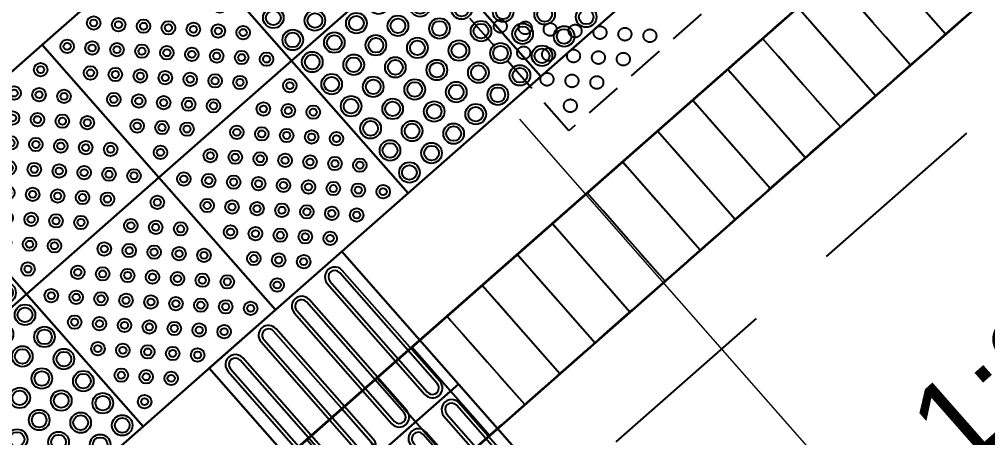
# Model space of a CAD drawing. Header units: millimetres. Extents: x 832728086 to 834530684, y 817551485 to 818349469.
# Drawn here: x 834329879 to 834331524, y 818003998 to 818004709 of the extents above; entities that cross this region are included whole.
import ezdxf

# ---------------------------------------------------------------- set-up
doc = ezdxf.new("R2010")
doc.units = ezdxf.units.MM
doc.header["$LTSCALE"] = 100
doc.linetypes.add('Hidden', pattern=[9.525, 6.35, -3.175])
for name, color, linetype in [('+C-160', 160, 'Hidden'), ('000-Tactile-l', 8, 'Continuous'), ('A-COLS', 3, 'Continuous'), ('DLN370__', 7, 'Continuous'), ('STEEL', 6, 'Continuous')]:
    doc.layers.add(name, color=color, linetype=linetype)
doc.layers.add('000-helpline', color=30, linetype='Continuous', lineweight=30, plot=False)
doc.layers.add('I-WALL', color=7, linetype='Continuous', lineweight=9)
doc.styles.get("Standard").update_dxf_attribs({"font": 'swiss.ttf'})

# ---------------------------------------------------------------- blocks, each defined once
blk = doc.blocks.new('tactile')
at = {"layer": '000-Tactile-l', "ltscale": 5e-05}
for radius, start, end in [(19.341, 262.79867, 352.51302), (19.516, 262.78632, 352.52562), (19.691, 262.7741, 352.53808)]:
    blk.add_arc((834323.3284, 818015.5097), radius, start, end, dxfattribs=at)
blk = doc.blocks.new('persional tile')
at = {"layer": '000-helpline', "ltscale": 0.015, "elevation": -0.3}
blk.add_lwpolyline([(834329552.2, 818004210.3), (834329777.4, 818004408.5), (834329975.6, 818004183.3), (834329750.4, 818003985.1)], close=True, dxfattribs=at)
at = {"layer": '000-Tactile-l', "ltscale": 0.015}
for centre, radius in [((834329774.7, 818004366.2, -0.3), 11.5), ((834329774.7, 818004366.2, -0.3), 6), ((834329729.6, 818004326.5, -0.3), 11.5), ((834329729.6, 818004326.5, -0.3), 6), ((834329772, 818004323.8, -0.3), 11.5), ((834329772, 818004323.8, -0.3), 6), ((834329814.3, 818004321.1, -0.3), 11.5), ((834329814.3, 818004321.1, -0.3), 6), ((834329684.6, 818004286.9, -0.3), 11.5), ((834329684.6, 818004286.9, -0.3), 6), ((834329726.9, 818004284.2, -0.3), 11.5), ((834329726.9, 818004284.2, -0.3), 6), ((834329769.3, 818004281.5, -0.3), 11.5), ((834329811.6, 818004278.8, -0.3), 11.5), ((834329769.3, 818004281.5, -0.3), 6), ((834329811.6, 818004278.8, -0.3), 6), ((834329854, 818004276.1, -0.3), 11.5), ((834329854, 818004276.1, -0.3), 6), ((834329639.6, 818004247.3, -0.3), 11.5), ((834329681.9, 818004244.6, -0.3), 11.5), ((834329639.6, 818004247.3, -0.3), 6), ((834329681.9, 818004244.6, -0.3), 6), ((834329724.2, 818004241.9, -0.3), 11.5), ((834329724.2, 818004241.9, -0.3), 6), ((834329766.6, 818004239.2, -0.3), 11.5), ((834329766.6, 818004239.2, -0.3), 6), ((834329808.9, 818004236.5, -0.3), 11.5), ((834329808.9, 818004236.5, -0.3), 6), ((834329851.3, 818004233.8, -0.3), 11.5), ((834329851.3, 818004233.8, -0.3), 6), ((834329893.6, 818004231.1, -0.3), 11.5), ((834329893.6, 818004231.1, -0.3), 6), ((834329594.5, 818004207.6, -0.3), 11.5), ((834329594.5, 818004207.6, -0.3), 6), ((834329636.9, 818004204.9, -0.3), 11.5), ((834329636.9, 818004204.9, -0.3), 6), ((834329679.2, 818004202.2, -0.3), 11.5), ((834329679.2, 818004202.2, -0.3), 6), ((834329721.5, 818004199.5, -0.3), 11.5), ((834329763.9, 818004196.8, -0.3), 11.5), ((834329721.5, 818004199.5, -0.3), 6), ((834329763.9, 818004196.8, -0.3), 6), ((834329806.2, 818004194.1, -0.3), 11.5), ((834329806.2, 818004194.1, -0.3), 6), ((834329848.6, 818004191.4, -0.3), 11.5), ((834329848.6, 818004191.4, -0.3), 6), ((834329890.9, 818004188.7, -0.3), 11.5), ((834329890.9, 818004188.7, -0.3), 6), ((834329933.2, 818004186, -0.3), 11.5), ((834329933.2, 818004186, -0.3), 6), ((834329634.2, 818004162.6, -0.3), 11.5), ((834329634.2, 818004162.6, -0.3), 6), ((834329676.5, 818004159.9, -0.3), 11.5), ((834329676.5, 818004159.9, -0.3), 6), ((834329718.8, 818004157.2, -0.3), 11.5), ((834329718.8, 818004157.2, -0.3), 6), ((834329761.2, 818004154.5, -0.3), 11.5), ((834329761.2, 818004154.5, -0.3), 6), ((834329803.5, 818004151.8, -0.3), 11.5), ((834329803.5, 818004151.8, -0.3), 6), ((834329845.9, 818004149.1, -0.3), 11.5), ((834329888.2, 818004146.4, -0.3), 11.5), ((834329845.9, 818004149.1, -0.3), 6), ((834329888.2, 818004146.4, -0.3), 6), ((834329673.8, 818004117.5, -0.3), 11.5), ((834329716.1, 818004114.8, -0.3), 11.5), ((834329673.8, 818004117.5, -0.3), 6), ((834329716.1, 818004114.8, -0.3), 6), ((834329758.5, 818004112.1, -0.3), 11.5), ((834329758.5, 818004112.1, -0.3), 6), ((834329800.8, 818004109.4, -0.3), 11.5), ((834329800.8, 818004109.4, -0.3), 6), ((834329843.2, 818004106.7, -0.3), 11.5), ((834329843.2, 818004106.7, -0.3), 6), ((834329713.4, 818004072.5, -0.3), 11.5), ((834329713.4, 818004072.5, -0.3), 6), ((834329755.8, 818004069.8, -0.3), 11.5), ((834329755.8, 818004069.8, -0.3), 6), ((834329798.1, 818004067.1, -0.3), 11.5), ((834329798.1, 818004067.1, -0.3), 6), ((834329753.1, 818004027.5, -0.3), 11.5), ((834329753.1, 818004027.5, -0.3), 6)]:
    blk.add_circle(centre, radius, dxfattribs=at)
blk = doc.blocks.new('hazard warning tactile')
at = {"layer": '000-helpline', "ltscale": 0.015}
blk.add_lwpolyline([(0, 0), (225.2, 198.2), (423.4, -27), (198.2, -225.2)], close=True, dxfattribs=at)
at = {"layer": '000-Tactile-l', "ltscale": 0.015}
for centre, radius in [((223, 162.9), 17.5), ((223, 162.9), 12.5), ((185.4, 129.9), 17.5), ((185.4, 129.9), 12.5), ((256, 125.4), 17.5), ((256, 125.4), 12.5), ((147.9, 96.8), 17.5), ((147.9, 96.8), 12.5), ((218.5, 92.3), 17.5), ((218.5, 92.3), 12.5), ((289, 87.8), 17.5), ((289, 87.8), 12.5), ((110.4, 63.8), 17.5), ((110.4, 63.8), 12.5), ((180.9, 59.3), 17.5), ((180.9, 59.3), 12.5), ((251.5, 54.8), 17.5), ((251.5, 54.8), 12.5), ((322.1, 50.3), 17.5), ((322.1, 50.3), 12.5), ((72.8, 30.8), 17.5), ((72.8, 30.8), 12.5), ((143.4, 26.3), 17.5), ((143.4, 26.3), 12.5), ((214, 21.8), 17.5), ((214, 21.8), 12.5), ((284.5, 17.3), 17.5), ((284.5, 17.3), 12.5), ((355.1, 12.8), 17.5), ((355.1, 12.8), 12.5), ((35.3, -2.3), 17.5), ((35.3, -2.3), 12.5), ((105.9, -6.8), 17.5), ((105.9, -6.8), 12.5), ((176.4, -11.3), 17.5), ((176.4, -11.3), 12.5), ((247, -15.8), 17.5), ((247, -15.8), 12.5), ((317.6, -20.3), 17.5), ((317.6, -20.3), 12.5), ((388.1, -24.8), 17.5), ((388.1, -24.8), 12.5), ((68.3, -39.8), 17.5), ((68.3, -39.8), 12.5), ((138.9, -44.3), 17.5), ((138.9, -44.3), 12.5), ((209.5, -48.8), 17.5), ((209.5, -48.8), 12.5), ((280, -53.3), 17.5), ((280, -53.3), 12.5), ((350.6, -57.8), 17.5), ((350.6, -57.8), 12.5), ((101.4, -77.3), 17.5), ((101.4, -77.3), 12.5), ((171.9, -81.8), 17.5), ((171.9, -81.8), 12.5), ((242.5, -86.3), 17.5), ((242.5, -86.3), 12.5), ((313.1, -90.8), 17.5), ((313.1, -90.8), 12.5), ((134.4, -114.9), 17.5), ((134.4, -114.9), 12.5), ((205, -119.4), 17.5), ((205, -119.4), 12.5), ((275.5, -123.9), 17.5), ((275.5, -123.9), 12.5), ((167.4, -152.4), 17.5), ((167.4, -152.4), 12.5), ((238, -156.9), 17.5), ((238, -156.9), 12.5), ((200.4, -189.9), 17.5), ((200.4, -189.9), 12.5)]:
    blk.add_circle(centre, radius, dxfattribs=at)
blk = doc.blocks.new('directional tactile')
at = {"ltscale": 5}
for points in [[(54.5, 24.5), (54.5, 275.5, 1), (20.5, 275.5), (20.5, 24.5, 1)], [(48.5, 24.5), (48.5, 275.5, 1), (26.5, 275.5), (26.5, 24.5, 1)], [(129.5, 24.5), (129.5, 275.5, 1), (95.5, 275.5), (95.5, 24.5, 1)], [(123.5, 24.5), (123.5, 275.5, 1), (101.5, 275.5), (101.5, 24.5, 1)], [(204.5, 24.5), (204.5, 275.5, 1), (170.5, 275.5), (170.5, 24.5, 1)], [(198.5, 24.5), (198.5, 275.5, 1), (176.5, 275.5), (176.5, 24.5, 1)], [(279.5, 24.5), (279.5, 275.5, 1), (245.5, 275.5), (245.5, 24.5, 1)], [(273.5, 24.5), (273.5, 275.5, 1), (251.5, 275.5), (251.5, 24.5, 1)]]:
    blk.add_lwpolyline(points, format="xyb", close=True, dxfattribs=at)
at = {"layer": '000-helpline', "ltscale": 0.015}
blk.add_lwpolyline([(0, 300), (300, 300), (300, 0), (0, 0)], close=True, dxfattribs=at)
blk = doc.blocks.new('A$C062A3D83')
at = {"layer": '+C-160', "ltscale": 0.1}
for p, q in [((4110.2, -3837.9, 0), (9027.1, 489.4, 0)), ((8877.3, 357.5, 0), (4110.2, -3837.9, 0)), ((4242.3, -3988, 0), (9159.3, 339.3, 0)), ((9159.3, 339.3, 0), (4242.3, -3988, 0)), ((8118.8, -576.4), (7986.7, -426.3)), ((8059.2, -628.9), (7927.1, -478.8)), ((7478.6, -740.4, -0.2), (7280.4, -515.2, -0.2)), ((7478.6, -740.4, -0.2), (7280.4, -515.2, -0.2)), ((7703.8, -542.2, -0.2), (7478.6, -740.4, -0.2)), ((7703.8, -542.2, -0.2), (7478.6, -740.4, -0.2)), ((7999.6, -681.3), (7867.5, -531.2)), ((7940, -733.7), (7807.9, -583.6)), ((7880.4, -786.2), (7748.3, -636.1)), ((7820.8, -838.6), (7688.7, -688.5)), ((7761.3, -891.1), (7629.2, -741)), ((7701.7, -943.5), (7569.6, -793.4)), ((7642.1, -995.9), (7510, -845.8)), ((7582.5, -1048.4), (7450.4, -898.3)), ((7522.9, -1100.8), (7390.8, -950.7)), ((7463.3, -1153.3), (7331.2, -1003.2)), ((7403.7, -1205.7), (7271.6, -1055.6)), ((7344.2, -1258.1), (7212, -1108)), ((7284.6, -1310.6), (7152.5, -1160.5)), ((7225, -1363), (7092.9, -1212.9))]:
    blk.add_line(p, q, dxfattribs=at)
at = {"layer": '+C-160', "lineweight": 0, "ltscale": 0.1}
for p, q in [((8876.8, 357.6, -0.1), (4109.9, -3837.6)), ((8877.1, 357.3, -0.1), (4110.2, -3837.9)), ((9159.1, 339.5, -0.1), (4242, -3987.7)), ((9159.3, 339.2, -0.1), (4242.3, -3988))]:
    blk.add_line(p, q, dxfattribs=at)
at = {"layer": '+C-160', "ltscale": 0.1}
for centre in [(7362.3, -562.9, -0.2), (7362.3, -562.9, -0.2), (7404.7, -565.6, -0.2), (7404.7, -565.6, -0.2), (7447, -568.3, -0.2), (7447, -568.3, -0.2), (7489.4, -571, -0.2), (7489.4, -571, -0.2), (7531.7, -573.7, -0.2), (7531.7, -573.7, -0.2), (7574, -576.4, -0.2), (7574, -576.4, -0.2), (7616.4, -579.1, -0.2), (7616.4, -579.1, -0.2), (7402, -608, -0.2), (7402, -608, -0.2), (7444.3, -610.7, -0.2), (7444.3, -610.7, -0.2), (7486.7, -613.4, -0.2), (7486.7, -613.4, -0.2), (7529, -616.1, -0.2), (7529, -616.1, -0.2), (7571.3, -618.8, -0.2), (7571.3, -618.8, -0.2), (7441.6, -653, -0.2), (7441.6, -653, -0.2), (7484, -655.7, -0.2), (7484, -655.7, -0.2), (7526.3, -658.4, -0.2), (7526.3, -658.4, -0.2), (7481.3, -698, -0.2), (7481.3, -698, -0.2)]:
    blk.add_circle(centre, 11, dxfattribs=at)
at = {"layer": '+C-160', "ltscale": 0.01}
for radius, end in [(17125.1, 358.44694), (22625.1, 358.75793), (22625.1, 358.75793), (22325.1, 358.75793), (23125.1, 358.75793), (23125.1, 358.44694)]:
    blk.add_arc((566.6, 8074.5), radius, 260.04071, end, dxfattribs=at)
at = {"layer": '+C-160', "ltscale": 4}
blk.add_open_spline([(-72340.3, -33621), (-20541.3, 11966), (31257.7, 57553)], degree=2, dxfattribs=at)

msp = doc.modelspace()

# ---------------------------------------------------------------- hatches: boundary and pattern name
at = {"layer": 'STEEL'}
h = msp.add_hatch(dxfattribs=at)
h.set_pattern_fill('LINE', color=256, scale=25, angle=90)
h.set_pattern_definition([(131.3502, (834261456.505, 817978850.03), (-59.58567, -52.439854), [])])
h.paths.add_polyline_path([(834332360.4366, 818005749.4719), (834332210.5545, 818005617.5644), (834332210.6089, 818005617.5026), (834327443.4682, 818001422.1713), (834327575.6105, 818001272.0223), (834332492.5886, 818005599.3314)])

# ---------------------------------------------------------------- linework, layer by layer
at = {"layer": 'A-COLS', "linetype": 'Hidden', "ltscale": 0.5}
msp.add_line((834327674.9334, 818001159.1582), (834332591.691, 818005486.9118), dxfattribs=at)
at = {"layer": 'DLN370__', "color": 8, "lineweight": 0}
for p, q in [((834332210.0993, 818005617.5868, -0.144), (834327443.2156, 818001422.458)), ((834332210.3635, 818005617.2866, -0.144), (834327443.4797, 818001422.1578)), ((834332492.3698, 818005599.5801, -0.1485), (834327575.3459, 818001272.3195)), ((834332492.6339, 818005599.2799, -0.1485), (834327575.6101, 818001272.0194))]:
    msp.add_line(p, q, dxfattribs=at)
at = {"layer": 'I-WALL', "color": 1}
msp.add_line((834331633.0817, 818003511.3314), (834330728.544, 818004539.1277), dxfattribs=at)
at = {"layer": 'STEEL', "elevation": 0}
msp.add_lwpolyline([(834327443.4799, 818001422.158), (834327575.6103, 818001272.0196), (834332492.5886, 818005599.3314), (834331699.6348, 818006500.2219), (834331549.8048, 818006368.3616), (834332210.6089, 818005617.5026), (834327443.4682, 818001422.1713)], dxfattribs=at)
msp.add_lwpolyline([(834327443.4682, 818001422.1713), (834332360.4463, 818005749.4804), (834332492.5886, 818005599.3314), (834327575.6105, 818001272.0223)], close=True, dxfattribs=at)

# ---------------------------------------------------------------- block references
at = {"layer": '+C-160', "ltscale": 5}
msp.add_blockref('A$C062A3D83', (834323333.3128, 818005260.0327), dxfattribs=at)
for name, p, rotation in [('hazard warning tactile', (834330367.8452, 818005062.014, -0.0703), 270.0000001004078), ('hazard warning tactile', (834330791.2489, 818005035.0092, -0.0703), 270.0000001004078), ('persional tile', (16325930.8486, 1652334414.555, 0.211), 270.0000001004078), ('hazard warning tactile', (834330566.0447, 818004836.8097, -0.0703), 270.0000001004078), ('persional tile', (16325705.6443, 1652334216.3555, 0.211), 270.0000001004078), ('persional tile', (16326129.0481, 1652334189.3507, 0.211), 270.0000001004078), ('hazard warning tactile', (834329692.2324, 818004467.4155, -0.0703), 270.0000001004078), ('persional tile', (16325903.8438, 1652333991.1512, 0.211), 270.0000001004078), ('directional tactile', (834330399.433, 818003890.9024, -0.0703), 41.35060550061815), ('hazard warning tactile', (834329890.4319, 818004242.2112, -0.0703), 270.0000001004078), ('directional tactile', (834330597.6325, 818003665.6982, -0.0703), 41.35060550061815)]:
    msp.add_blockref(name, p, dxfattribs=dict(rotation=rotation))
at = {"layer": '000-Tactile-l', "xscale": 1000, "yscale": 1000, "zscale": 1000}
msp.add_blockref('tactile', (-56.4905, -49.2817, -0.0703), dxfattribs=at)

# ---------------------------------------------------------------- texts
at = {"layer": 'I-WALL', "color": 1, "ltscale": 0.01}
msp.add_text('1:80 FALL ', height=150, rotation=41.3501945, dxfattribs=at).set_placement((834331475.4469, 818003932.2891))

doc.saveas('drawing.dxf')
